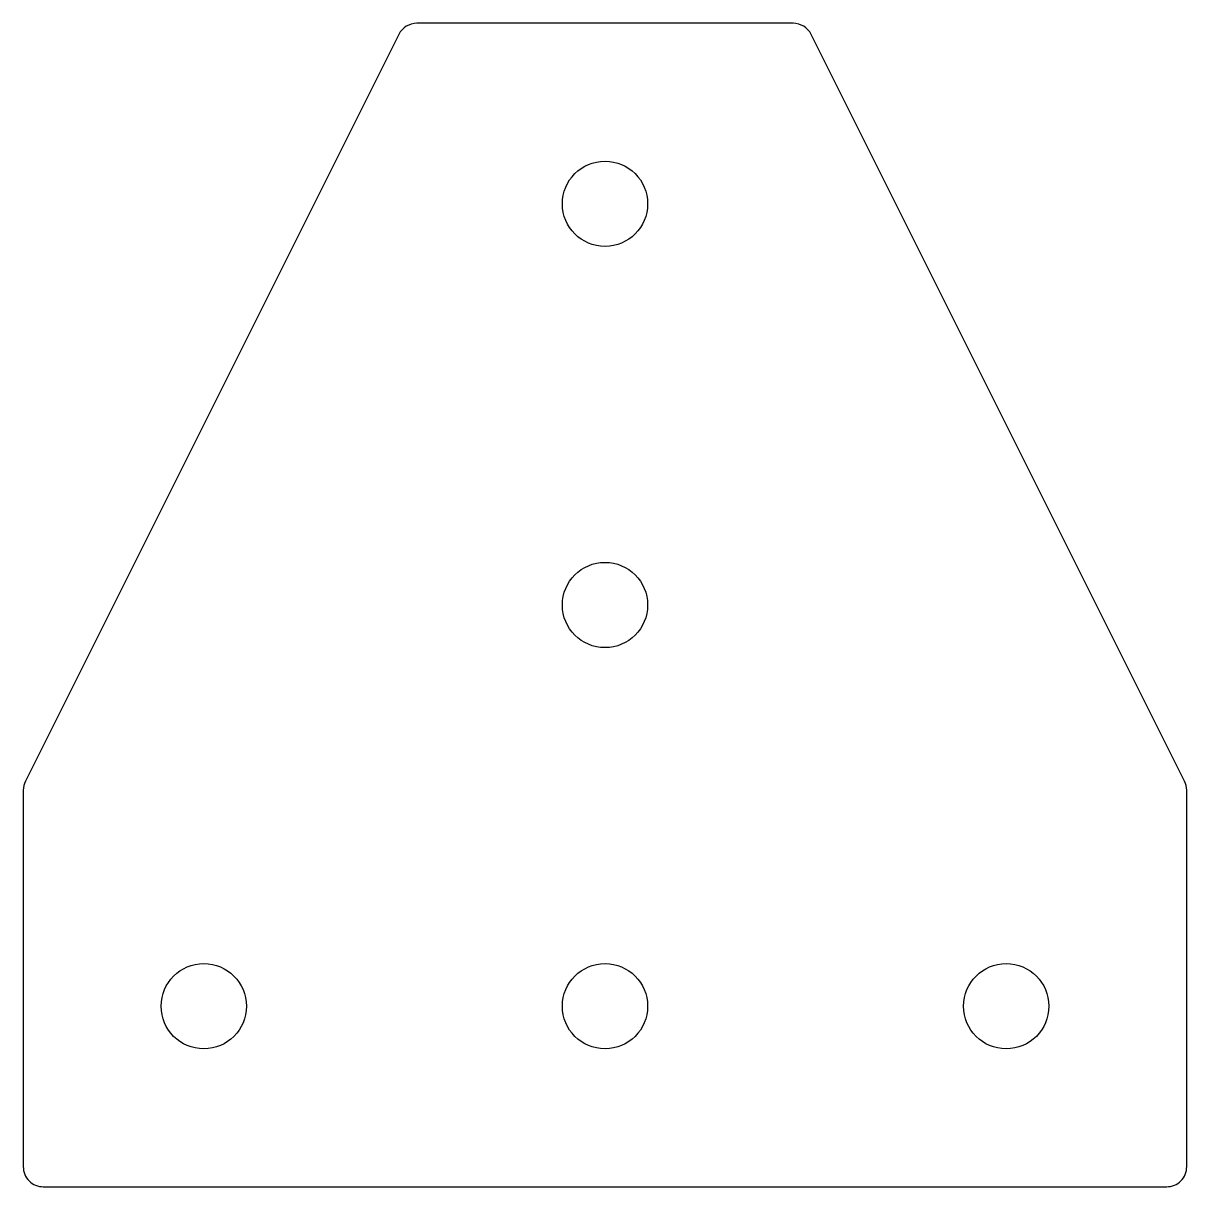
# Model space of a CAD drawing. Header units: millimetres. Extents: x -2 to 114, y 0 to 116.
import ezdxf

# ---------------------------------------------------------------- set-up
doc = ezdxf.new("R2010")
doc.units = ezdxf.units.MM

msp = doc.modelspace()

# ---------------------------------------------------------------- linework, layer by layer
msp.add_lwpolyline([(37.24, 116, 0.284079), (35.45, 114.89), (-1.79, 40.42, 0.116434), (-2, 39.53), (-2, 2, 0.414214), (0, 0), (112, 0, 0.414214), (114, 2), (114, 39.53, 0.116434), (113.79, 40.42), (76.55, 114.89, 0.284079), (74.76, 116)], format="xyb", close=True)
for centre in [(56, 98), (56, 58), (16, 18), (56, 18), (96, 18)]:
    msp.add_circle(centre, 4.25)

doc.saveas('drawing.dxf')
